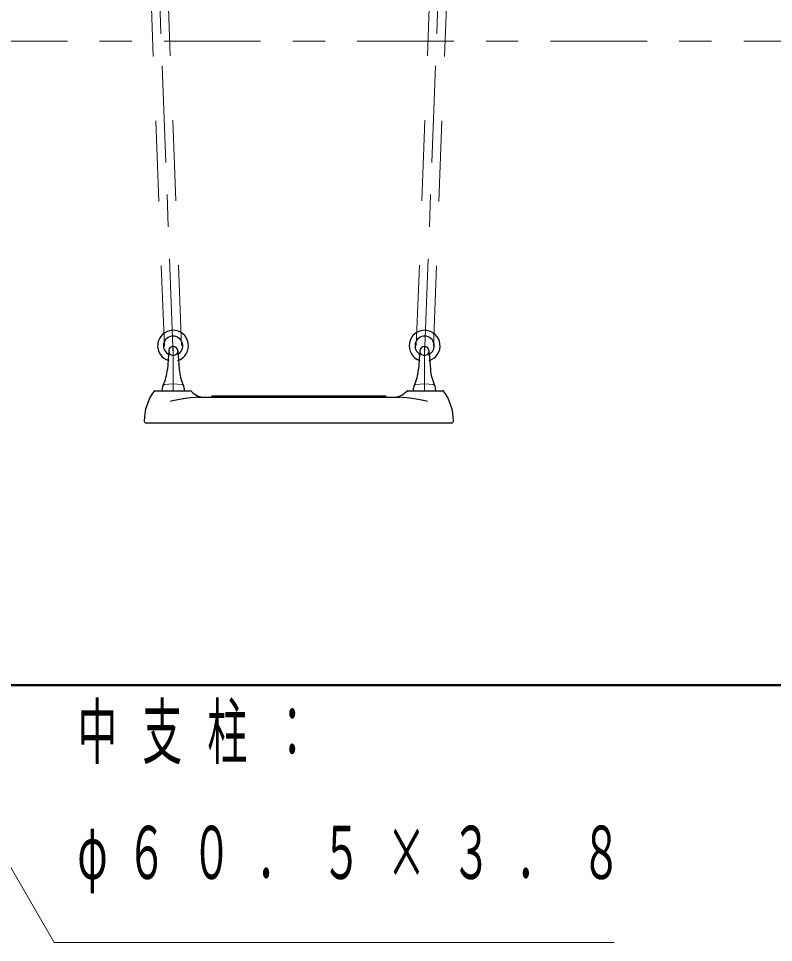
# Model space of a CAD drawing. Units: millimetres on the paper. Extents: x 200 to 618, y 141 to 438.
# Drawn here: x 318.82 to 342.27, y 201.09 to 229.8 of the extents above; entities that cross this region are included whole.
import ezdxf

# ---------------------------------------------------------------- set-up
doc = ezdxf.new("R2010")
doc.units = ezdxf.units.MM
doc.linetypes.add('USER1', pattern=[4.5, 2.5, -2])
doc.linetypes.add('USER2', pattern=[6, 3, -1, 1, -1])
doc.layers.add('線', color=2, linetype='Continuous', lineweight=25)
doc.layers.add('補助', color=2, linetype='Continuous', lineweight=13)
doc.styles.add('ＭＳ ゴシック', font='')
doc.styles.get('ＭＳ ゴシック').set_extended_font_data('MS Gothic')

msp = doc.modelspace()

# ---------------------------------------------------------------- linework, layer by layer
at = {"layer": '線', "color": 4, "linetype": 'USER1', "lineweight": 13}
for p, q in [((323.353, 219.622), (321.965, 255.881)), ((323.883, 219.642), (322.494, 255.901)), ((331.176, 219.642), (332.565, 255.901)), ((331.706, 219.622), (333.094, 255.881))]:
    msp.add_line(p, q, dxfattribs=at)
at = {"layer": '線', "color": 1, "linetype": 'USER2', "lineweight": 13}
for p, q in [((323.629, 219.332), (322.229, 255.891)), ((331.429, 219.332), (332.829, 255.891)), ((368.343, 229.092), (248.436, 229.092))]:
    msp.add_line(p, q, dxfattribs=at)
at = {"layer": '線', "color": 7}
for p, q in [((323.49, 219.483), (323.446, 218.902)), ((323.769, 219.483), (323.813, 218.902)), ((331.29, 219.483), (331.246, 218.902)), ((331.569, 219.483), (331.613, 218.902))]:
    msp.add_line(p, q, dxfattribs=at)
at = {"layer": '線', "linetype": 'USER2', "lineweight": 13}
for p, q in [((323.629, 218.232), (323.629, 219.612)), ((331.429, 218.232), (331.429, 219.612))]:
    msp.add_line(p, q, dxfattribs=at)
at = {"layer": '線', "color": 131}
for p, q in [((323.055, 218.232), (324.152, 218.232)), ((323.864, 218.232), (323.904, 218.232)), ((330.907, 218.232), (332.004, 218.232)), ((331.155, 218.232), (331.194, 218.232)), ((324.39, 218.032), (330.669, 218.032)), ((324.83, 218.066), (324.825, 218.052)), ((324.839, 218.072), (324.94, 218.072)), ((324.94, 218.072), (330.119, 218.072)), ((330.119, 218.072), (330.219, 218.072)), ((330.234, 218.052), (330.229, 218.066)), ((332.269, 217.232), (322.789, 217.232))]:
    msp.add_line(p, q, dxfattribs=at)
at = {"layer": '線', "color": 7, "lineweight": 13}
for p, q in [((323.955, 218.232), (323.303, 218.232)), ((323.362, 218.432), (323.629, 218.446)), ((323.897, 218.432), (323.629, 218.446)), ((331.103, 218.232), (331.755, 218.232)), ((331.162, 218.432), (331.429, 218.446)), ((331.697, 218.432), (331.429, 218.446))]:
    msp.add_line(p, q, dxfattribs=at)
at = {"layer": '線', "color": 7, "lineweight": 50}
msp.add_line((371.869, 209.092), (309.534, 209.092), dxfattribs=at)
at = {"layer": '線', "color": 7}
for centre, radius, start, end in [((323.623, 219.632), 0.48, 92.1373, 253.5957), ((323.623, 219.632), 0.3, 92.1373, 246.205), ((323.623, 219.632), 0.48, 288.0426, 92.1373), ((323.623, 219.632), 0.3, 296.528, 92.1373), ((331.436, 219.632), 0.48, 87.8627, 251.9574), ((331.436, 219.632), 0.3, 87.8627, 243.472), ((331.436, 219.632), 0.3, 293.795, 87.8627), ((331.436, 219.632), 0.48, 286.4043, 87.8627), ((323.629, 219.472), 0.14, 4.2913, 175.7087), ((331.429, 219.472), 0.14, 4.2913, 175.7087), ((322.05, 219.007), 1.4, 334.3662, 355.7087), ((325.209, 219.007), 1.4, 184.2913, 205.6338), ((329.85, 219.007), 1.4, 334.3662, 355.7087), ((333.009, 219.007), 1.4, 184.2913, 205.6338), ((323.614, 218.256), 0.335, 154.3662, 180), ((323.645, 218.256), 0.335, 0, 24.9727), ((331.414, 218.256), 0.335, 155.0273, 180), ((331.445, 218.256), 0.335, 0, 25.6338)]:
    msp.add_arc(centre, radius, start, end, dxfattribs=at)
at = {"layer": '線', "color": 7, "linetype": 'USER1', "lineweight": 13}
for centre in [(323.629, 219.472), (331.429, 219.472)]:
    msp.add_arc(centre, 0.14, 175.7087, 4.2913, dxfattribs=at)
at = {"layer": '線', "color": 131}
for centre, radius, start, end in [((324.329, 217.292), 1.6, 144.7656, 180), ((323.055, 218.192), 0.04, 90, 144.7656), ((324.152, 218.192), 0.04, 43.4325, 90), ((324.617, 218.632), 0.6, 223.4325, 270), ((330.442, 218.632), 0.6, 270, 316.5675), ((330.907, 218.192), 0.04, 90, 136.5675), ((332.004, 218.192), 0.04, 35.2344, 90), ((330.729, 217.292), 1.6, 0, 35.2344), ((324.797, 218.062), 0.03, 270, 340), ((324.839, 218.062), 0.01, 90, 160), ((330.219, 218.062), 0.01, 20, 90), ((330.262, 218.062), 0.03, 200, 270), ((322.789, 217.292), 0.06, 180, 270), ((332.269, 217.292), 0.06, 270, 0)]:
    msp.add_arc(centre, radius, start, end, dxfattribs=at)
at = {"layer": '線', "color": 7, "lineweight": 13}
for centre, radius, start, end in [((323.303, 218.256), 0.024, 180, 270), ((323.365, 218.372), 0.06, 90, 155.0273), ((323.894, 218.372), 0.06, 24.9727, 90), ((323.955, 218.256), 0.024, 270, 0), ((331.103, 218.256), 0.024, 180, 270), ((331.165, 218.372), 0.06, 90, 155.0273), ((331.694, 218.372), 0.06, 24.9727, 90), ((331.755, 218.256), 0.024, 270, 0)]:
    msp.add_arc(centre, radius, start, end, dxfattribs=at)
at = {"layer": '線', "color": 131, "lineweight": 13}
for points, knots in [([(324.181, 218.02), (324.178, 218.02), (324.175, 218.02), (324.171, 218.019), (324.168, 218.019), (324.165, 218.019), (324.162, 218.018), (324.158, 218.018), (324.155, 218.017), (324.152, 218.017), (324.148, 218.017), (324.145, 218.016), (324.142, 218.016), (324.139, 218.016), (324.135, 218.015), (324.132, 218.015), (324.129, 218.014), (324.125, 218.014), (324.122, 218.014), (324.119, 218.013), (324.115, 218.013), (324.112, 218.012), (324.109, 218.012), (324.106, 218.012), (324.102, 218.011), (324.099, 218.011), (324.096, 218.01), (324.093, 218.01), (324.089, 218.01), (324.086, 218.009), (324.083, 218.009), (324.079, 218.008), (324.076, 218.008), (324.073, 218.007), (324.07, 218.007), (324.066, 218.007), (324.063, 218.006), (324.06, 218.006), (324.056, 218.005), (324.053, 218.005), (324.05, 218.004), (324.047, 218.004), (324.043, 218.003), (324.04, 218.003), (324.037, 218.002), (324.033, 218.002), (324.03, 218.002), (324.027, 218.001), (324.024, 218.001), (324.02, 218), (324.017, 218), (324.014, 217.999), (324.011, 217.999), (324.007, 217.998), (324.004, 217.998), (324.001, 217.997), (323.997, 217.997), (323.994, 217.996), (323.991, 217.996), (323.988, 217.995), (323.984, 217.995), (323.981, 217.994), (323.978, 217.994), (323.975, 217.993), (323.971, 217.993), (323.968, 217.992), (323.965, 217.992), (323.961, 217.991), (323.958, 217.991), (323.955, 217.99), (323.952, 217.99), (323.948, 217.989), (323.945, 217.989), (323.942, 217.988), (323.939, 217.987), (323.935, 217.987), (323.932, 217.986), (323.929, 217.986), (323.925, 217.985), (323.922, 217.985), (323.919, 217.984), (323.916, 217.984), (323.912, 217.983), (323.909, 217.983), (323.906, 217.982), (323.903, 217.981), (323.899, 217.981), (323.896, 217.98), (323.893, 217.98), (323.89, 217.979), (323.886, 217.979), (323.883, 217.978), (323.88, 217.978), (323.877, 217.977), (323.873, 217.976), (323.87, 217.976), (323.867, 217.975), (323.863, 217.975), (323.86, 217.974), (323.857, 217.974), (323.854, 217.973), (323.85, 217.972), (323.847, 217.972), (323.844, 217.971), (323.841, 217.971), (323.837, 217.97), (323.834, 217.969), (323.831, 217.969), (323.828, 217.968), (323.824, 217.968), (323.821, 217.967), (323.818, 217.966), (323.815, 217.966), (323.811, 217.965), (323.808, 217.965), (323.805, 217.964), (323.802, 217.963), (323.798, 217.963), (323.795, 217.962), (323.792, 217.962), (323.789, 217.961), (323.785, 217.96), (323.782, 217.96), (323.779, 217.959), (323.776, 217.959), (323.772, 217.958), (323.769, 217.957), (323.766, 217.957), (323.763, 217.956), (323.759, 217.955), (323.756, 217.955), (323.753, 217.954), (323.75, 217.954), (323.746, 217.953), (323.743, 217.952), (323.74, 217.952), (323.737, 217.951), (323.733, 217.95), (323.73, 217.95), (323.727, 217.949), (323.724, 217.948), (323.72, 217.948), (323.717, 217.947), (323.714, 217.947), (323.711, 217.946), (323.707, 217.945), (323.704, 217.945), (323.701, 217.944), (323.698, 217.943), (323.694, 217.943), (323.691, 217.942), (323.688, 217.941), (323.685, 217.941), (323.681, 217.94), (323.678, 217.939), (323.675, 217.939), (323.672, 217.938), (323.668, 217.937), (323.665, 217.937), (323.662, 217.936), (323.659, 217.935), (323.655, 217.935), (323.652, 217.934), (323.649, 217.933), (323.646, 217.933), (323.642, 217.932), (323.639, 217.931), (323.636, 217.931), (323.633, 217.93), (323.629, 217.929), (323.626, 217.929), (323.623, 217.928), (323.62, 217.927), (323.616, 217.927), (323.613, 217.926), (323.61, 217.925), (323.607, 217.925), (323.604, 217.924), (323.6, 217.923), (323.597, 217.923), (323.594, 217.922), (323.591, 217.921), (323.587, 217.92), (323.584, 217.92), (323.581, 217.919), (323.578, 217.918), (323.574, 217.918), (323.571, 217.917), (323.568, 217.916), (323.565, 217.916), (323.561, 217.915), (323.558, 217.914), (323.555, 217.913), (323.552, 217.913), (323.548, 217.912), (323.545, 217.911), (323.542, 217.911), (323.539, 217.91), (323.536, 217.909)], [0, 0, 0, 0, 1, 1, 1, 2, 2, 2, 3, 3, 3, 4, 4, 4, 5, 5, 5, 6, 6, 6, 7, 7, 7, 8, 8, 8, 9, 9, 9, 10, 10, 10, 11, 11, 11, 12, 12, 12, 13, 13, 13, 14, 14, 14, 15, 15, 15, 16, 16, 16, 17, 17, 17, 18, 18, 18, 19, 19, 19, 20, 20, 20, 21, 21, 21, 22, 22, 22, 23, 23, 23, 24, 24, 24, 25, 25, 25, 26, 26, 26, 27, 27, 27, 28, 28, 28, 29, 29, 29, 30, 30, 30, 31, 31, 31, 32, 32, 32, 33, 33, 33, 34, 34, 34, 35, 35, 35, 36, 36, 36, 37, 37, 37, 38, 38, 38, 39, 39, 39, 40, 40, 40, 41, 41, 41, 42, 42, 42, 43, 43, 43, 44, 44, 44, 45, 45, 45, 46, 46, 46, 47, 47, 47, 48, 48, 48, 49, 49, 49, 50, 50, 50, 51, 51, 51, 52, 52, 52, 53, 53, 53, 54, 54, 54, 55, 55, 55, 56, 56, 56, 57, 57, 57, 58, 58, 58, 59, 59, 59, 60, 60, 60, 61, 61, 61, 62, 62, 62, 63, 63, 63, 64, 64, 64, 65, 65, 65, 66, 66, 66, 66]), ([(324.39, 218.032), (324.387, 218.032), (324.385, 218.032), (324.383, 218.032), (324.38, 218.032), (324.378, 218.032), (324.376, 218.032), (324.373, 218.032), (324.371, 218.032), (324.369, 218.032), (324.366, 218.032), (324.364, 218.032), (324.362, 218.032), (324.36, 218.032), (324.357, 218.032), (324.355, 218.032), (324.353, 218.032), (324.35, 218.032), (324.348, 218.032), (324.346, 218.031), (324.343, 218.031), (324.341, 218.031), (324.339, 218.031), (324.336, 218.031), (324.334, 218.031), (324.332, 218.031), (324.329, 218.031), (324.327, 218.031), (324.325, 218.031), (324.322, 218.031), (324.32, 218.031), (324.318, 218.031), (324.315, 218.03), (324.313, 218.03), (324.311, 218.03), (324.309, 218.03), (324.306, 218.03), (324.304, 218.03), (324.302, 218.03), (324.299, 218.03), (324.297, 218.029), (324.295, 218.029), (324.292, 218.029), (324.29, 218.029), (324.288, 218.029), (324.285, 218.029), (324.283, 218.029), (324.281, 218.029), (324.278, 218.028), (324.276, 218.028), (324.274, 218.028), (324.271, 218.028), (324.269, 218.028), (324.267, 218.028), (324.265, 218.027), (324.262, 218.027), (324.26, 218.027), (324.258, 218.027), (324.255, 218.027), (324.253, 218.027), (324.251, 218.026), (324.248, 218.026), (324.246, 218.026), (324.244, 218.026), (324.241, 218.026), (324.239, 218.026), (324.237, 218.025), (324.234, 218.025), (324.232, 218.025), (324.23, 218.025), (324.228, 218.025), (324.225, 218.024), (324.223, 218.024), (324.221, 218.024), (324.218, 218.024), (324.216, 218.024), (324.214, 218.023), (324.211, 218.023), (324.209, 218.023), (324.207, 218.023), (324.204, 218.022), (324.202, 218.022), (324.2, 218.022), (324.197, 218.022), (324.195, 218.022), (324.193, 218.021), (324.191, 218.021), (324.188, 218.021), (324.186, 218.021), (324.184, 218.02), (324.181, 218.02)], [0, 0, 0, 0, 1, 1, 1, 2, 2, 2, 3, 3, 3, 4, 4, 4, 5, 5, 5, 6, 6, 6, 7, 7, 7, 8, 8, 8, 9, 9, 9, 10, 10, 10, 11, 11, 11, 12, 12, 12, 13, 13, 13, 14, 14, 14, 15, 15, 15, 16, 16, 16, 17, 17, 17, 18, 18, 18, 19, 19, 19, 20, 20, 20, 21, 21, 21, 22, 22, 22, 23, 23, 23, 24, 24, 24, 25, 25, 25, 26, 26, 26, 27, 27, 27, 28, 28, 28, 29, 29, 29, 30, 30, 30, 30]), ([(330.877, 218.02), (330.875, 218.02), (330.873, 218.021), (330.871, 218.021), (330.868, 218.021), (330.866, 218.021), (330.864, 218.022), (330.861, 218.022), (330.859, 218.022), (330.857, 218.022), (330.854, 218.022), (330.852, 218.023), (330.85, 218.023), (330.847, 218.023), (330.845, 218.023), (330.843, 218.024), (330.841, 218.024), (330.838, 218.024), (330.836, 218.024), (330.834, 218.024), (330.831, 218.025), (330.829, 218.025), (330.827, 218.025), (330.824, 218.025), (330.822, 218.025), (330.82, 218.026), (330.817, 218.026), (330.815, 218.026), (330.813, 218.026), (330.81, 218.026), (330.808, 218.026), (330.806, 218.027), (330.804, 218.027), (330.801, 218.027), (330.799, 218.027), (330.797, 218.027), (330.794, 218.027), (330.792, 218.028), (330.79, 218.028), (330.787, 218.028), (330.785, 218.028), (330.783, 218.028), (330.78, 218.028), (330.778, 218.029), (330.776, 218.029), (330.773, 218.029), (330.771, 218.029), (330.769, 218.029), (330.766, 218.029), (330.764, 218.029), (330.762, 218.029), (330.76, 218.03), (330.757, 218.03), (330.755, 218.03), (330.753, 218.03), (330.75, 218.03), (330.748, 218.03), (330.746, 218.03), (330.743, 218.03), (330.741, 218.031), (330.739, 218.031), (330.736, 218.031), (330.734, 218.031), (330.732, 218.031), (330.729, 218.031), (330.727, 218.031), (330.725, 218.031), (330.722, 218.031), (330.72, 218.031), (330.718, 218.031), (330.716, 218.031), (330.713, 218.031), (330.711, 218.032), (330.709, 218.032), (330.706, 218.032), (330.704, 218.032), (330.702, 218.032), (330.699, 218.032), (330.697, 218.032), (330.695, 218.032), (330.692, 218.032), (330.69, 218.032), (330.688, 218.032), (330.685, 218.032), (330.683, 218.032), (330.681, 218.032), (330.678, 218.032), (330.676, 218.032), (330.674, 218.032), (330.671, 218.032), (330.669, 218.032)], [0, 0, 0, 0, 1, 1, 1, 2, 2, 2, 3, 3, 3, 4, 4, 4, 5, 5, 5, 6, 6, 6, 7, 7, 7, 8, 8, 8, 9, 9, 9, 10, 10, 10, 11, 11, 11, 12, 12, 12, 13, 13, 13, 14, 14, 14, 15, 15, 15, 16, 16, 16, 17, 17, 17, 18, 18, 18, 19, 19, 19, 20, 20, 20, 21, 21, 21, 22, 22, 22, 23, 23, 23, 24, 24, 24, 25, 25, 25, 26, 26, 26, 27, 27, 27, 28, 28, 28, 29, 29, 29, 30, 30, 30, 30]), ([(331.523, 217.909), (331.52, 217.91), (331.517, 217.911), (331.514, 217.911), (331.51, 217.912), (331.507, 217.913), (331.504, 217.913), (331.501, 217.914), (331.497, 217.915), (331.494, 217.916), (331.491, 217.916), (331.488, 217.917), (331.484, 217.918), (331.481, 217.918), (331.478, 217.919), (331.475, 217.92), (331.471, 217.92), (331.468, 217.921), (331.465, 217.922), (331.462, 217.923), (331.459, 217.923), (331.455, 217.924), (331.452, 217.925), (331.449, 217.925), (331.446, 217.926), (331.442, 217.927), (331.439, 217.927), (331.436, 217.928), (331.433, 217.929), (331.429, 217.929), (331.426, 217.93), (331.423, 217.931), (331.42, 217.931), (331.416, 217.932), (331.413, 217.933), (331.41, 217.933), (331.407, 217.934), (331.403, 217.935), (331.4, 217.935), (331.397, 217.936), (331.394, 217.937), (331.39, 217.937), (331.387, 217.938), (331.384, 217.939), (331.381, 217.939), (331.377, 217.94), (331.374, 217.941), (331.371, 217.941), (331.368, 217.942), (331.364, 217.943), (331.361, 217.943), (331.358, 217.944), (331.355, 217.945), (331.352, 217.945), (331.348, 217.946), (331.345, 217.947), (331.342, 217.947), (331.339, 217.948), (331.335, 217.948), (331.332, 217.949), (331.329, 217.95), (331.326, 217.95), (331.322, 217.951), (331.319, 217.952), (331.316, 217.952), (331.313, 217.953), (331.309, 217.954), (331.306, 217.954), (331.303, 217.955), (331.3, 217.955), (331.296, 217.956), (331.293, 217.957), (331.29, 217.957), (331.287, 217.958), (331.283, 217.959), (331.28, 217.959), (331.277, 217.96), (331.273, 217.96), (331.27, 217.961), (331.267, 217.962), (331.264, 217.962), (331.26, 217.963), (331.257, 217.963), (331.254, 217.964), (331.251, 217.965), (331.247, 217.965), (331.244, 217.966), (331.241, 217.966), (331.238, 217.967), (331.234, 217.968), (331.231, 217.968), (331.228, 217.969), (331.225, 217.969), (331.221, 217.97), (331.218, 217.971), (331.215, 217.971), (331.212, 217.972), (331.208, 217.972), (331.205, 217.973), (331.202, 217.974), (331.199, 217.974), (331.195, 217.975), (331.192, 217.975), (331.189, 217.976), (331.186, 217.976), (331.182, 217.977), (331.179, 217.978), (331.176, 217.978), (331.173, 217.979), (331.169, 217.979), (331.166, 217.98), (331.163, 217.98), (331.159, 217.981), (331.156, 217.981), (331.153, 217.982), (331.15, 217.983), (331.146, 217.983), (331.143, 217.984), (331.14, 217.984), (331.137, 217.985), (331.133, 217.985), (331.13, 217.986), (331.127, 217.986), (331.124, 217.987), (331.12, 217.987), (331.117, 217.988), (331.114, 217.989), (331.11, 217.989), (331.107, 217.99), (331.104, 217.99), (331.101, 217.991), (331.097, 217.991), (331.094, 217.992), (331.091, 217.992), (331.088, 217.993), (331.084, 217.993), (331.081, 217.994), (331.078, 217.994), (331.074, 217.995), (331.071, 217.995), (331.068, 217.996), (331.065, 217.996), (331.061, 217.997), (331.058, 217.997), (331.055, 217.998), (331.052, 217.998), (331.048, 217.999), (331.045, 217.999), (331.042, 218), (331.038, 218), (331.035, 218.001), (331.032, 218.001), (331.029, 218.002), (331.025, 218.002), (331.022, 218.002), (331.019, 218.003), (331.016, 218.003), (331.012, 218.004), (331.009, 218.004), (331.006, 218.005), (331.002, 218.005), (330.999, 218.006), (330.996, 218.006), (330.993, 218.007), (330.989, 218.007), (330.986, 218.007), (330.983, 218.008), (330.979, 218.008), (330.976, 218.009), (330.973, 218.009), (330.97, 218.01), (330.966, 218.01), (330.963, 218.01), (330.96, 218.011), (330.956, 218.011), (330.953, 218.012), (330.95, 218.012), (330.947, 218.012), (330.943, 218.013), (330.94, 218.013), (330.937, 218.014), (330.933, 218.014), (330.93, 218.014), (330.927, 218.015), (330.924, 218.015), (330.92, 218.016), (330.917, 218.016), (330.914, 218.016), (330.91, 218.017), (330.907, 218.017), (330.904, 218.017), (330.901, 218.018), (330.897, 218.018), (330.894, 218.019), (330.891, 218.019), (330.887, 218.019), (330.884, 218.02), (330.881, 218.02), (330.877, 218.02)], [0, 0, 0, 0, 1, 1, 1, 2, 2, 2, 3, 3, 3, 4, 4, 4, 5, 5, 5, 6, 6, 6, 7, 7, 7, 8, 8, 8, 9, 9, 9, 10, 10, 10, 11, 11, 11, 12, 12, 12, 13, 13, 13, 14, 14, 14, 15, 15, 15, 16, 16, 16, 17, 17, 17, 18, 18, 18, 19, 19, 19, 20, 20, 20, 21, 21, 21, 22, 22, 22, 23, 23, 23, 24, 24, 24, 25, 25, 25, 26, 26, 26, 27, 27, 27, 28, 28, 28, 29, 29, 29, 30, 30, 30, 31, 31, 31, 32, 32, 32, 33, 33, 33, 34, 34, 34, 35, 35, 35, 36, 36, 36, 37, 37, 37, 38, 38, 38, 39, 39, 39, 40, 40, 40, 41, 41, 41, 42, 42, 42, 43, 43, 43, 44, 44, 44, 45, 45, 45, 46, 46, 46, 47, 47, 47, 48, 48, 48, 49, 49, 49, 50, 50, 50, 51, 51, 51, 52, 52, 52, 53, 53, 53, 54, 54, 54, 55, 55, 55, 56, 56, 56, 57, 57, 57, 58, 58, 58, 59, 59, 59, 60, 60, 60, 61, 61, 61, 62, 62, 62, 63, 63, 63, 64, 64, 64, 65, 65, 65, 66, 66, 66, 66])]:
    msp.add_open_spline(points, degree=3, knots=knots, dxfattribs=at)
at = {"layer": '補助'}
for p, q in [((311.034, 216.494), (319.927, 201.092)), ((319.927, 201.092), (320.927, 201.092)), ((320.927, 201.092), (337.322, 201.092))]:
    msp.add_line(p, q, dxfattribs=at)

# ---------------------------------------------------------------- texts
at = {"layer": '補助', "char_height": 1.65, "attachment_point": 1, "style": 'ＭＳ ゴシック'}
for s, insert in [('\\T1.63;\\W0.55;中支柱：', (320.652, 208.467)), ('\\T1.63;\\W0.55;φ６０．５×３．８', (320.652, 204.717))]:
    msp.add_mtext(s, dxfattribs=dict(at, insert=insert))

doc.saveas('drawing.dxf')
